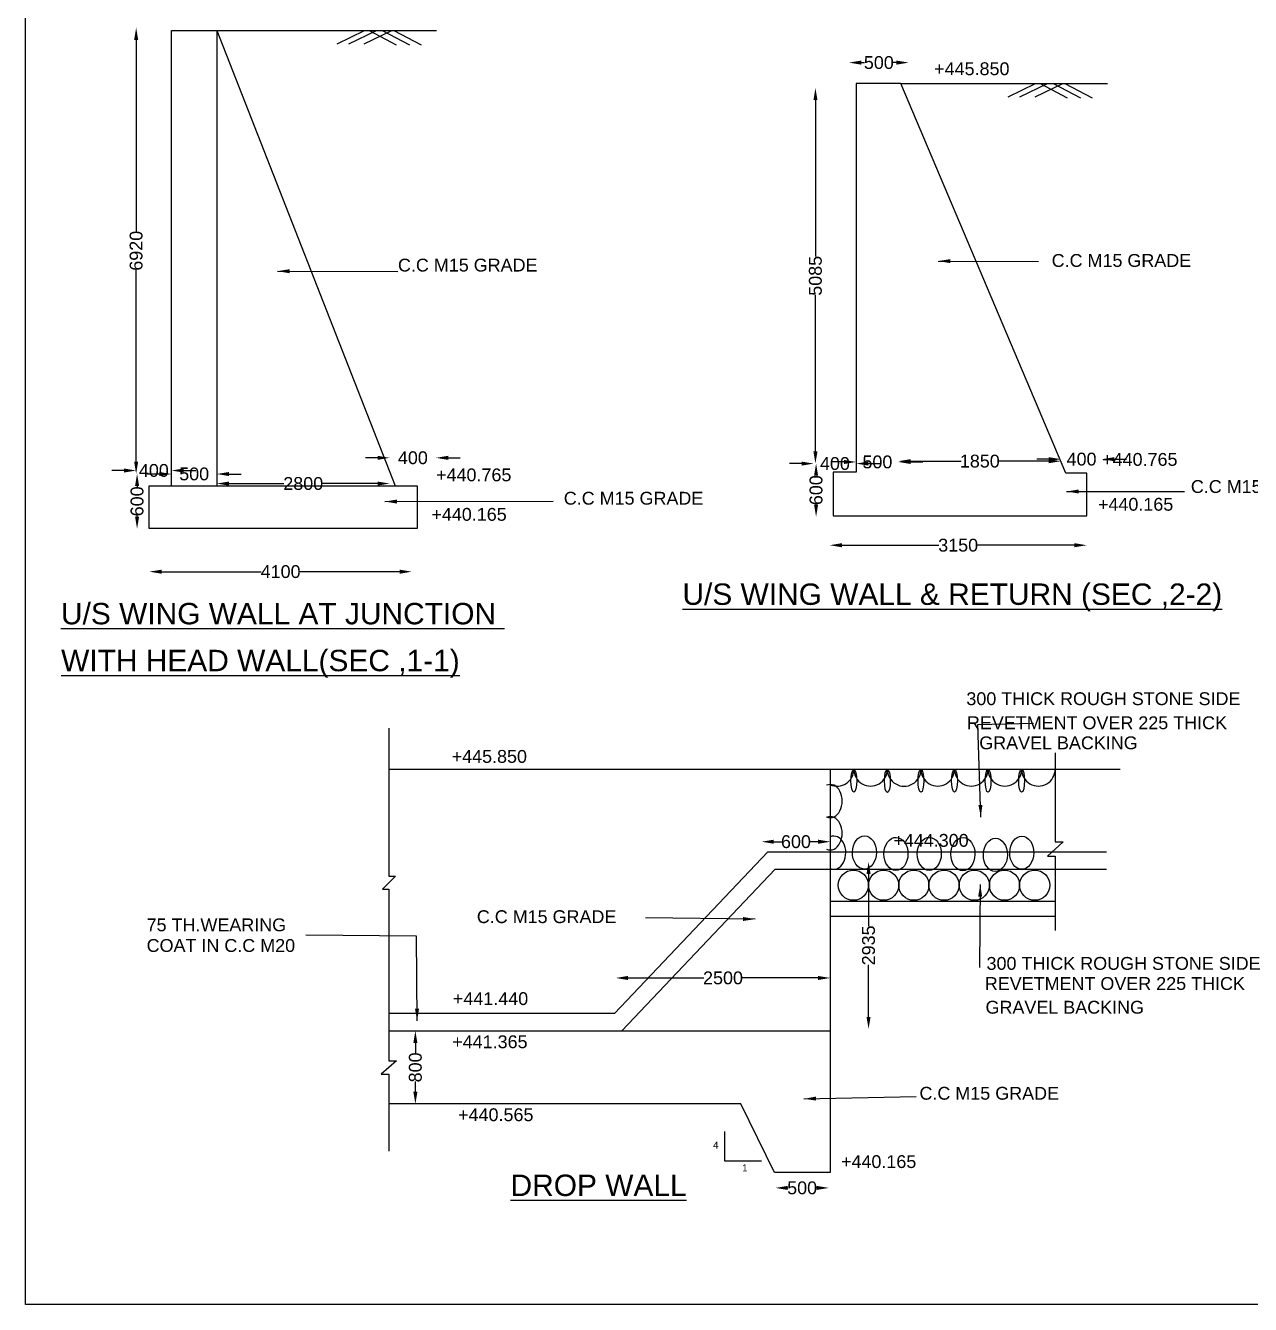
# Model space of a CAD drawing. Header units: millimetres. Extents: x 1717576 to 3438691, y 45591863 to 91207253.
# Drawn here: x 1717576 to 1726162, y 45591863 to 45600828 of the extents above; entities that cross this region are included whole.
import ezdxf

# ---------------------------------------------------------------- set-up
doc = ezdxf.new("R2010")
doc.units = ezdxf.units.MM
doc.header["$MEASUREMENT"] = 0
doc.layers.add('DIMENSION', color=7, linetype='Continuous')
doc.styles.get("Standard").update_dxf_attribs({"font": 'arial.ttf', "height": 90})
doc.dimstyles.get("Standard").update_dxf_attribs({"dimtxt": 100, "dimasz": 85, "dimexe": 0.18, "dimexo": 0.0625, "dimgap": 0.09, "dimtad": 0, "dimdec": 0, "dimzin": 0, "dimdsep": 46, "dimtxsty": 'Standard', "dimcen": 0.09, "dimse1": 1, "dimse2": 1, "dimadec": 0, "dimazin": 0, "dimtfac": 1, "dimtdec": 0, "dimtofl": 0, "dimtmove": 0, "dimatfit": 3, "dimfxl": 1, "dimtolj": 1, "dimtzin": 0, "dimarcsym": 0})

# ---------------------------------------------------------------- blocks, each defined once
blk = doc.blocks.new('*D55')
at = {"layer": 'Defpoints', "color": 0, "transparency": 16777216}
for p in [(1718353.8, 45600813.4), (1718346.7, 45597685.9), (1718351.2, 45597685.9)]:
    blk.add_point(p, dxfattribs=at)
at = {"layer": 'DIMENSION', "color": 0, "lineweight": -2, "transparency": 16777216}
for p, q in [((1718351.2, 45600728.4), (1718351.2, 45599384.2)), ((1718351.2, 45597770.9), (1718351.2, 45599115.1))]:
    blk.add_line(p, q, dxfattribs=at)
at = {"layer": 'DIMENSION', "color": 0, "transparency": 16777216}
for points in [[(1718337.1, 45600728.4), (1718365.4, 45600728.4), (1718351.2, 45600813.4)], [(1718337.1, 45597770.9), (1718365.4, 45597770.9), (1718351.2, 45597685.9)]]:
    blk.add_solid(points, dxfattribs=at)
at = {"layer": 'DIMENSION', "color": 0, "transparency": 16777216, "insert": (1718351.2, 45599249.7), "char_height": 90, "attachment_point": 5, "rotation": 90}
blk.add_mtext('\\A1;6920', dxfattribs=at)
blk = doc.blocks.new('*D56')
at = {"layer": 'Defpoints', "color": 0, "transparency": 16777216}
for p in [(1718351.2, 45597685.9), (1718355.5, 45597299.9), (1718357.7, 45597299.9)]:
    blk.add_point(p, dxfattribs=at)
at = {"layer": 'DIMENSION', "color": 0, "lineweight": -2, "transparency": 16777216}
for p, q in [((1718357.7, 45597600.9), (1718357.7, 45597592.5)), ((1718357.7, 45597384.9), (1718357.7, 45597393.3))]:
    blk.add_line(p, q, dxfattribs=at)
at = {"layer": 'DIMENSION', "color": 0, "transparency": 16777216}
for points in [[(1718343.5, 45597600.9), (1718371.8, 45597600.9), (1718357.7, 45597685.9)], [(1718343.5, 45597384.9), (1718371.8, 45597384.9), (1718357.7, 45597299.9)]]:
    blk.add_solid(points, dxfattribs=at)
at = {"layer": 'DIMENSION', "color": 0, "transparency": 16777216, "insert": (1718357.7, 45597492.9), "char_height": 90, "attachment_point": 5, "rotation": 90}
blk.add_mtext('\\A1;600', dxfattribs=at)
blk = doc.blocks.new('*D58')
at = {"layer": 'Defpoints', "color": 0, "transparency": 16777216}
for p in [(1718351.2, 45597685.9), (1718599.1, 45597709), (1718599.1, 45597685.9)]:
    blk.add_point(p, dxfattribs=at)
at = {"layer": 'DIMENSION', "color": 0, "lineweight": -2, "transparency": 16777216}
for p, q in [((1718266.2, 45597709), (1718181.2, 45597709)), ((1718684.1, 45597709), (1718769.1, 45597709))]:
    blk.add_line(p, q, dxfattribs=at)
at = {"layer": 'DIMENSION', "color": 0, "transparency": 16777216}
for points in [[(1718266.2, 45597723.1), (1718266.2, 45597694.8), (1718351.2, 45597709)], [(1718684.1, 45597723.1), (1718684.1, 45597694.8), (1718599.1, 45597709)]]:
    blk.add_solid(points, dxfattribs=at)
at = {"layer": 'DIMENSION', "color": 0, "transparency": 16777216, "insert": (1718475.2, 45597709), "char_height": 90, "attachment_point": 5}
blk.add_mtext('\\A1;400', dxfattribs=at)
blk = doc.blocks.new('*D59')
at = {"layer": 'Defpoints', "color": 0, "transparency": 16777216}
for p in [(1718599.1, 45597709), (1718916.5, 45597684.6), (1718916.5, 45597684.6)]:
    blk.add_point(p, dxfattribs=at)
at = {"layer": 'DIMENSION', "color": 0, "lineweight": -2, "transparency": 16777216}
for p, q in [((1718514.1, 45597684.6), (1718429.1, 45597684.6)), ((1719001.5, 45597684.6), (1719086.5, 45597684.6))]:
    blk.add_line(p, q, dxfattribs=at)
at = {"layer": 'DIMENSION', "color": 0, "transparency": 16777216}
for points in [[(1718514.1, 45597698.7), (1718514.1, 45597670.4), (1718599.1, 45597684.6)], [(1719001.5, 45597698.7), (1719001.5, 45597670.4), (1718916.5, 45597684.6)]]:
    blk.add_solid(points, dxfattribs=at)
at = {"layer": 'DIMENSION', "color": 0, "transparency": 16777216, "insert": (1718757.8, 45597684.6), "char_height": 90, "attachment_point": 5}
blk.add_mtext('\\A1;500', dxfattribs=at)
blk = doc.blocks.new('*D60')
at = {"layer": 'Defpoints', "color": 0, "transparency": 16777216}
for p in [(1718916.5, 45597702), (1720128.3, 45597699.3), (1720128.3, 45597617.6)]:
    blk.add_point(p, dxfattribs=at)
at = {"layer": 'DIMENSION', "color": 0, "lineweight": -2, "transparency": 16777216}
for p, q in [((1719001.5, 45597617.6), (1719387.3, 45597617.6)), ((1720043.3, 45597617.6), (1719657.5, 45597617.6))]:
    blk.add_line(p, q, dxfattribs=at)
at = {"layer": 'DIMENSION', "color": 0, "transparency": 16777216}
for points in [[(1719001.5, 45597631.7), (1719001.5, 45597603.4), (1718916.5, 45597617.6)], [(1720043.3, 45597631.7), (1720043.3, 45597603.4), (1720128.3, 45597617.6)]]:
    blk.add_solid(points, dxfattribs=at)
at = {"layer": 'DIMENSION', "color": 0, "transparency": 16777216, "insert": (1719522.4, 45597617.6), "char_height": 90, "attachment_point": 5}
blk.add_mtext('\\A1;2800', dxfattribs=at)
blk = doc.blocks.new('*D61')
at = {"layer": 'Defpoints', "color": 0, "transparency": 16777216}
for p in [(1720453.4, 45597798.1), (1720128.3, 45597699.3), (1720453.4, 45597633.5)]:
    blk.add_point(p, dxfattribs=at)
at = {"layer": 'DIMENSION', "color": 0, "lineweight": -2, "transparency": 16777216}
for p, q in [((1720043.3, 45597798.1), (1719958.3, 45597798.1)), ((1720538.4, 45597798.1), (1720623.4, 45597798.1))]:
    blk.add_line(p, q, dxfattribs=at)
at = {"layer": 'DIMENSION', "color": 0, "transparency": 16777216}
for points in [[(1720043.3, 45597812.2), (1720043.3, 45597783.9), (1720128.3, 45597798.1)], [(1720538.4, 45597812.2), (1720538.4, 45597783.9), (1720453.4, 45597798.1)]]:
    blk.add_solid(points, dxfattribs=at)
at = {"layer": 'DIMENSION', "color": 0, "transparency": 16777216, "insert": (1720290.8, 45597798.1), "char_height": 90, "attachment_point": 5}
blk.add_mtext('\\A1;400', dxfattribs=at)
blk = doc.blocks.new('*D57')
at = {"layer": 'Defpoints', "color": 0, "transparency": 16777216}
for p in [(1718444.3, 45596987.9), (1720283.2, 45596999.9), (1720283.2, 45596981.9)]:
    blk.add_point(p, dxfattribs=at)
at = {"layer": 'DIMENSION', "color": 0, "lineweight": -2, "transparency": 16777216}
for p, q in [((1718529.3, 45596999.9), (1719227.6, 45596999.9)), ((1720198.2, 45596999.9), (1719499.9, 45596999.9))]:
    blk.add_line(p, q, dxfattribs=at)
at = {"layer": 'DIMENSION', "color": 0, "transparency": 16777216}
for points in [[(1718529.3, 45597014), (1718529.3, 45596985.7), (1718444.3, 45596999.9)], [(1720198.2, 45597014), (1720198.2, 45596985.7), (1720283.2, 45596999.9)]]:
    blk.add_solid(points, dxfattribs=at)
at = {"layer": 'DIMENSION', "color": 0, "transparency": 16777216, "insert": (1719363.7, 45596999.9), "char_height": 90, "attachment_point": 5}
blk.add_mtext('\\A1;4100', dxfattribs=at)
blk = doc.blocks.new('*D62')
at = {"layer": 'Defpoints', "color": 0, "transparency": 16777216}
for p in [(1723212.6, 45597199.3), (1725013.2, 45597199.3), (1725013.2, 45597185.3)]:
    blk.add_point(p, dxfattribs=at)
at = {"layer": 'DIMENSION', "color": 0, "lineweight": -2, "transparency": 16777216}
for p, q in [((1723297.6, 45597185.3), (1723978.6, 45597185.3)), ((1724928.2, 45597185.3), (1724247.2, 45597185.3))]:
    blk.add_line(p, q, dxfattribs=at)
at = {"layer": 'DIMENSION', "color": 0, "transparency": 16777216}
for points in [[(1723297.6, 45597199.4), (1723297.6, 45597171.1), (1723212.6, 45597185.3)], [(1724928.2, 45597199.4), (1724928.2, 45597171.1), (1725013.2, 45597185.3)]]:
    blk.add_solid(points, dxfattribs=at)
at = {"layer": 'DIMENSION', "color": 0, "transparency": 16777216, "insert": (1724112.9, 45597185.3), "char_height": 90, "attachment_point": 5}
blk.add_mtext('\\A1;3150', dxfattribs=at)
blk = doc.blocks.new('*D67')
at = {"layer": 'Defpoints', "color": 0, "transparency": 16777216}
for p in [(1723695.8, 45597777.3), (1723695.8, 45597774.5), (1724833.3, 45597770)]:
    blk.add_point(p, dxfattribs=at)
at = {"layer": 'DIMENSION', "color": 0, "lineweight": -2, "transparency": 16777216}
for p, q in [((1723780.8, 45597774.5), (1724134.5, 45597774.5)), ((1724748.3, 45597774.5), (1724394.6, 45597774.5))]:
    blk.add_line(p, q, dxfattribs=at)
at = {"layer": 'DIMENSION', "color": 0, "transparency": 16777216}
for points in [[(1723780.8, 45597788.6), (1723780.8, 45597760.3), (1723695.8, 45597774.5)], [(1724748.3, 45597788.6), (1724748.3, 45597760.3), (1724833.3, 45597774.5)]]:
    blk.add_solid(points, dxfattribs=at)
at = {"layer": 'DIMENSION', "color": 0, "transparency": 16777216, "insert": (1724264.6, 45597774.5), "char_height": 90, "attachment_point": 5}
blk.add_mtext('\\A1;1850', dxfattribs=at)
blk = doc.blocks.new('*D68')
at = {"layer": 'Defpoints', "color": 0, "transparency": 16777216}
for p in [(1724833.3, 45597770), (1725122.4, 45597788.5), (1725122.4, 45597741.9)]:
    blk.add_point(p, dxfattribs=at)
at = {"layer": 'DIMENSION', "color": 0, "lineweight": -2, "transparency": 16777216}
for p, q in [((1724748.3, 45597788.5), (1724663.3, 45597788.5)), ((1725207.4, 45597788.5), (1725292.4, 45597788.5))]:
    blk.add_line(p, q, dxfattribs=at)
at = {"layer": 'DIMENSION', "color": 0, "transparency": 16777216}
for points in [[(1724748.3, 45597802.7), (1724748.3, 45597774.3), (1724833.3, 45597788.5)], [(1725207.4, 45597802.7), (1725207.4, 45597774.3), (1725122.4, 45597788.5)]]:
    blk.add_solid(points, dxfattribs=at)
at = {"layer": 'DIMENSION', "color": 0, "transparency": 16777216, "insert": (1724977.9, 45597788.5), "char_height": 90, "attachment_point": 5}
blk.add_mtext('\\A1;400', dxfattribs=at)
blk = doc.blocks.new('*D69')
at = {"layer": 'Defpoints', "color": 0, "transparency": 16777216}
for p in [(1723398, 45597777.3), (1723398, 45597768.9), (1723695.8, 45597777.3)]:
    blk.add_point(p, dxfattribs=at)
at = {"layer": 'DIMENSION', "color": 0, "lineweight": -2, "transparency": 16777216}
for p, q in [((1723313, 45597768.9), (1723228, 45597768.9)), ((1723780.8, 45597768.9), (1723865.8, 45597768.9))]:
    blk.add_line(p, q, dxfattribs=at)
at = {"layer": 'DIMENSION', "color": 0, "transparency": 16777216}
for points in [[(1723313, 45597783), (1723313, 45597754.7), (1723398, 45597768.9)], [(1723780.8, 45597783), (1723780.8, 45597754.7), (1723695.8, 45597768.9)]]:
    blk.add_solid(points, dxfattribs=at)
at = {"layer": 'DIMENSION', "color": 0, "transparency": 16777216, "insert": (1723546.9, 45597768.9), "char_height": 90, "attachment_point": 5}
blk.add_mtext('\\A1;500', dxfattribs=at)
blk = doc.blocks.new('*D63')
at = {"layer": 'Defpoints', "color": 0, "transparency": 16777216}
for p in [(1723100.3, 45597757.6), (1723100.3, 45597757.6), (1723398, 45597768.9)]:
    blk.add_point(p, dxfattribs=at)
at = {"layer": 'DIMENSION', "color": 0, "lineweight": -2, "transparency": 16777216}
for p, q in [((1723015.3, 45597757.6), (1722930.3, 45597757.6)), ((1723483, 45597757.6), (1723568, 45597757.6))]:
    blk.add_line(p, q, dxfattribs=at)
at = {"layer": 'DIMENSION', "color": 0, "transparency": 16777216}
for points in [[(1723015.3, 45597771.8), (1723015.3, 45597743.5), (1723100.3, 45597757.6)], [(1723483, 45597771.8), (1723483, 45597743.5), (1723398, 45597757.6)]]:
    blk.add_solid(points, dxfattribs=at)
at = {"layer": 'DIMENSION', "color": 0, "transparency": 16777216, "insert": (1723249.1, 45597757.6), "char_height": 90, "attachment_point": 5}
blk.add_mtext('\\A1;400', dxfattribs=at)
blk = doc.blocks.new('*D64')
at = {"layer": 'Defpoints', "color": 0, "transparency": 16777216}
for p in [(1723100.3, 45597757.6), (1723117.1, 45597384.5), (1723125.5, 45597384.5)]:
    blk.add_point(p, dxfattribs=at)
at = {"layer": 'DIMENSION', "color": 0, "lineweight": -2, "transparency": 16777216}
for p, q in [((1723117.1, 45597672.6), (1723117.1, 45597670.7)), ((1723117.1, 45597469.5), (1723117.1, 45597471.5))]:
    blk.add_line(p, q, dxfattribs=at)
at = {"layer": 'DIMENSION', "color": 0, "transparency": 16777216}
for points in [[(1723103, 45597672.6), (1723131.3, 45597672.6), (1723117.1, 45597757.6)], [(1723103, 45597469.5), (1723131.3, 45597469.5), (1723117.1, 45597384.5)]]:
    blk.add_solid(points, dxfattribs=at)
at = {"layer": 'DIMENSION', "color": 0, "transparency": 16777216, "insert": (1723117.1, 45597571.1), "char_height": 90, "attachment_point": 5, "rotation": 90}
blk.add_mtext('\\A1;600', dxfattribs=at)
blk = doc.blocks.new('*D65')
at = {"layer": 'Defpoints', "color": 0, "transparency": 16777216}
for p in [(1723112.5, 45600390.6), (1723128.3, 45600390.6), (1723117.1, 45597757.6)]:
    blk.add_point(p, dxfattribs=at)
at = {"layer": 'DIMENSION', "color": 0, "lineweight": -2, "transparency": 16777216}
for p, q in [((1723112.5, 45600305.6), (1723112.5, 45599208.9)), ((1723112.5, 45597842.6), (1723112.5, 45598939.3))]:
    blk.add_line(p, q, dxfattribs=at)
at = {"layer": 'DIMENSION', "color": 0, "transparency": 16777216}
for points in [[(1723098.4, 45600305.6), (1723126.7, 45600305.6), (1723112.5, 45600390.6)], [(1723098.4, 45597842.6), (1723126.7, 45597842.6), (1723112.5, 45597757.6)]]:
    blk.add_solid(points, dxfattribs=at)
at = {"layer": 'DIMENSION', "color": 0, "transparency": 16777216, "insert": (1723112.5, 45599074.1), "char_height": 90, "attachment_point": 5, "rotation": 90}
blk.add_mtext('\\A1;5085', dxfattribs=at)
blk = doc.blocks.new('*D66')
at = {"layer": 'Defpoints', "color": 0, "transparency": 16777216}
for p in [(1723348.3, 45600529.8), (1723765.6, 45600568.7), (1723765.6, 45600543.7)]:
    blk.add_point(p, dxfattribs=at)
at = {"layer": 'DIMENSION', "color": 0, "lineweight": -2, "transparency": 16777216}
for p, q in [((1723433.3, 45600568.7), (1723457.6, 45600568.7)), ((1723680.6, 45600568.7), (1723656.3, 45600568.7))]:
    blk.add_line(p, q, dxfattribs=at)
at = {"layer": 'DIMENSION', "color": 0, "transparency": 16777216}
for points in [[(1723433.3, 45600582.9), (1723433.3, 45600554.6), (1723348.3, 45600568.7)], [(1723680.6, 45600582.9), (1723680.6, 45600554.6), (1723765.6, 45600568.7)]]:
    blk.add_solid(points, dxfattribs=at)
at = {"layer": 'DIMENSION', "color": 0, "transparency": 16777216, "insert": (1723556.9, 45600568.7), "char_height": 90, "attachment_point": 5}
blk.add_mtext('\\A1;500', dxfattribs=at)
blk = doc.blocks.new('*D88')
at = {"layer": 'Defpoints', "color": 0, "transparency": 16777216}
for p in [(1720308.4, 45593780.9), (1720308.4, 45593268.3), (1720308.4, 45593268.3)]:
    blk.add_point(p, dxfattribs=at)
at = {"layer": 'DIMENSION', "color": 0, "lineweight": -2, "transparency": 16777216}
for p, q in [((1720308.4, 45593695.9), (1720308.4, 45593624)), ((1720308.4, 45593353.3), (1720308.4, 45593425.2))]:
    blk.add_line(p, q, dxfattribs=at)
at = {"layer": 'DIMENSION', "color": 0, "transparency": 16777216}
for points in [[(1720294.3, 45593695.9), (1720322.6, 45593695.9), (1720308.4, 45593780.9)], [(1720294.3, 45593353.3), (1720322.6, 45593353.3), (1720308.4, 45593268.3)]]:
    blk.add_solid(points, dxfattribs=at)
at = {"layer": 'DIMENSION', "color": 0, "transparency": 16777216, "insert": (1720308.4, 45593524.6), "char_height": 90, "attachment_point": 5, "rotation": 90}
blk.add_mtext('\\A1;800', dxfattribs=at)
blk = doc.blocks.new('*D89')
at = {"layer": 'Defpoints', "color": 0, "transparency": 16777216}
for p in [(1721713.2, 45594151.6), (1723216.2, 45594151.6), (1723216.2, 45594151.6)]:
    blk.add_point(p, dxfattribs=at)
at = {"layer": 'DIMENSION', "color": 0, "lineweight": -2, "transparency": 16777216}
for p, q in [((1721798.2, 45594151.6), (1722329.6, 45594151.6)), ((1723131.2, 45594151.6), (1722599.8, 45594151.6))]:
    blk.add_line(p, q, dxfattribs=at)
at = {"layer": 'DIMENSION', "color": 0, "transparency": 16777216}
for points in [[(1721798.2, 45594165.7), (1721798.2, 45594137.4), (1721713.2, 45594151.6)], [(1723131.2, 45594165.7), (1723131.2, 45594137.4), (1723216.2, 45594151.6)]]:
    blk.add_solid(points, dxfattribs=at)
at = {"layer": 'DIMENSION', "color": 0, "transparency": 16777216, "insert": (1722464.7, 45594151.6), "char_height": 90, "attachment_point": 5}
blk.add_mtext('\\A1;2500', dxfattribs=at)
blk = doc.blocks.new('*D86')
at = {"layer": 'Defpoints', "color": 0, "transparency": 16777216}
for p in [(1722832.2, 45592745.7), (1723206.3, 45592746.8), (1723206.3, 45592679.6)]:
    blk.add_point(p, dxfattribs=at)
at = {"layer": 'DIMENSION', "color": 0, "lineweight": -2, "transparency": 16777216}
for p, q in [((1722917.2, 45592679.6), (1722919.9, 45592679.6)), ((1723121.3, 45592679.6), (1723118.7, 45592679.6))]:
    blk.add_line(p, q, dxfattribs=at)
at = {"layer": 'DIMENSION', "color": 0, "transparency": 16777216}
for points in [[(1722917.2, 45592693.8), (1722917.2, 45592665.4), (1722832.2, 45592679.6)], [(1723121.3, 45592693.8), (1723121.3, 45592665.4), (1723206.3, 45592679.6)]]:
    blk.add_solid(points, dxfattribs=at)
at = {"layer": 'DIMENSION', "color": 0, "transparency": 16777216, "insert": (1723019.3, 45592679.6), "char_height": 90, "attachment_point": 5}
blk.add_mtext('\\A1;500', dxfattribs=at)
blk = doc.blocks.new('*D87')
at = {"layer": 'Defpoints', "color": 0, "transparency": 16777216}
for p in [(1723469.8, 45594966.1), (1723485, 45594966.1), (1723482.9, 45593793.9)]:
    blk.add_point(p, dxfattribs=at)
at = {"layer": 'DIMENSION', "color": 0, "lineweight": -2, "transparency": 16777216}
for p, q in [((1723485, 45594881.1), (1723485, 45594515.5)), ((1723485, 45593878.9), (1723485, 45594244.4))]:
    blk.add_line(p, q, dxfattribs=at)
at = {"layer": 'DIMENSION', "color": 0, "transparency": 16777216}
for points in [[(1723470.8, 45594881.1), (1723499.2, 45594881.1), (1723485, 45594966.1)], [(1723470.8, 45593878.9), (1723499.2, 45593878.9), (1723485, 45593793.9)]]:
    blk.add_solid(points, dxfattribs=at)
at = {"layer": 'DIMENSION', "color": 0, "transparency": 16777216, "insert": (1723485, 45594380), "char_height": 90, "attachment_point": 5, "rotation": 90}
blk.add_mtext('\\A1;2935', dxfattribs=at)
blk = doc.blocks.new('*D90')
at = {"layer": 'Defpoints', "color": 0, "transparency": 16777216}
for p in [(1722735.9, 45595109.5), (1722735.9, 45595106.7), (1723216.2, 45595109.5)]:
    blk.add_point(p, dxfattribs=at)
at = {"layer": 'DIMENSION', "color": 0, "lineweight": -2, "transparency": 16777216}
for p, q in [((1722820.9, 45595106.7), (1722876.4, 45595106.7)), ((1723131.2, 45595106.7), (1723075.6, 45595106.7))]:
    blk.add_line(p, q, dxfattribs=at)
at = {"layer": 'DIMENSION', "color": 0, "transparency": 16777216}
for points in [[(1722820.9, 45595120.8), (1722820.9, 45595092.5), (1722735.9, 45595106.7)], [(1723131.2, 45595120.8), (1723131.2, 45595092.5), (1723216.2, 45595106.7)]]:
    blk.add_solid(points, dxfattribs=at)
at = {"layer": 'DIMENSION', "color": 0, "transparency": 16777216, "insert": (1722976, 45595106.7), "char_height": 90, "attachment_point": 5}
blk.add_mtext('\\A1;600', dxfattribs=at)

msp = doc.modelspace()

# ---------------------------------------------------------------- linework, layer by layer
at = {"layer": 'DIMENSION'}
msp.add_lwpolyline([(1739948, 45591862.8), (1717576.1, 45591862.8), (1717576.1, 45607187.9), (1739948, 45607187.9)], close=True, dxfattribs=at)
at = {"layer": 'DIMENSION', "color": 0}
for points in [[(1718599.1, 45597601.4), (1718599.1, 45600794.2), (1720456.5, 45600794.2)], [(1718916.5, 45600794.2), (1720166.6, 45597601.4)], [(1718916.5, 45600794.2), (1718916.5, 45597601.4)], [(1719760, 45600700), (1719952.7, 45600794.2)], [(1719842.1, 45600700), (1720034.8, 45600794.2)], [(1719950, 45600700), (1720142.6, 45600794.2)], [(1719983.7, 45600794.2), (1720174.3, 45600692.8)], [(1720075.7, 45600794.2), (1720266.3, 45600692.8)], [(1720157.7, 45600794.2), (1720348.3, 45600692.8)], [(1723235.8, 45597697.8), (1723235.8, 45597391.2), (1725014, 45597391.2), (1725014, 45597690.9), (1724866.9, 45597690.9), (1723710, 45600422.9), (1725159.8, 45600422.9)], [(1723710, 45600422.9), (1723398, 45600422.9), (1723398, 45597698.5), (1723235.8, 45597697.8)], [(1724463.3, 45600328.8), (1724656, 45600422.9)], [(1724545.4, 45600328.8), (1724738.1, 45600422.9)], [(1724653.3, 45600328.8), (1724845.9, 45600422.9)], [(1724687, 45600422.9), (1724877.6, 45600321.5)], [(1724779.1, 45600422.9), (1724969.6, 45600321.5)], [(1724861, 45600422.9), (1725051.6, 45600321.5)], [(1720123.2, 45595903.5), (1720123.2, 45594865.5), (1720169.4, 45594865.5), (1720077.7, 45594773.9), (1720123.2, 45594773.9), (1720123.2, 45593570.1), (1720175.5, 45593570.1), (1720069.6, 45593477.4), (1720123.2, 45593477.4), (1720123.2, 45592936.8)], [(1724793.2, 45595729), (1724793.2, 45595105.9), (1724848.1, 45595105.9), (1724739.9, 45595004.4), (1724793.2, 45595004.4), (1724793.2, 45594484.8)], [(1720123.2, 45595615), (1725247.6, 45595615)], [(1723216.2, 45595615), (1723216.2, 45592787.6), (1722826.2, 45592787.6), (1722588.8, 45593268.3), (1720123.2, 45593268.3)], [(1721704.3, 45593902.9), (1722779, 45595036.3), (1725151.7, 45595036.3)], [(1721755.4, 45593780.9), (1722831, 45594915.3), (1725151.7, 45594915.3)], [(1724793.2, 45594687.7), (1723216.2, 45594687.7)], [(1724793.2, 45594582), (1723216.2, 45594582)], [(1721704.3, 45593902.9), (1720123.2, 45593902.9)], [(1720123.2, 45593780.9), (1723216.2, 45593780.9)], [(1722475.8, 45593075), (1722475.8, 45592869.4), (1722735.6, 45592869.4)]]:
    msp.add_lwpolyline(points, dxfattribs=at)
msp.add_lwpolyline([(1718443.5, 45597601.4), (1720321.5, 45597601.4), (1720321.5, 45597303), (1718443.5, 45597303)], close=True, dxfattribs=at)
for centre in [(1723378.7, 45594801.8), (1723590.5, 45594801.8), (1723802.4, 45594801.8), (1724014.2, 45594801.8), (1724226.1, 45594801.8), (1724438, 45594801.8), (1724649.8, 45594801.8)]:
    msp.add_circle(centre, 105.9, dxfattribs=at)
for centre, start in [((1723263.8, 45595614.1), 246.10947), ((1723499.1, 45595614.1), 179.57057), ((1723734.4, 45595613.1), 179.57057), ((1723969.7, 45595614.1), 179.57057), ((1724205, 45595614.1), 179.57057), ((1724440.2, 45595614.1), 179.57057), ((1724675.5, 45595614.1), 179.57057)]:
    msp.add_arc(centre, 117.6, start, 0.42943, dxfattribs=at)
for centre, major_axis, ratio in [((1723381.5, 45595533.7), (0, 80.4), 0.253988), ((1723616.7, 45595532.7), (0, 80.4), 0.253988), ((1723852, 45595533.7), (0, 80.4), 0.253988), ((1724087.3, 45595533.7), (0, 80.4), 0.253988), ((1724322.6, 45595533.7), (0, 80.4), 0.253988), ((1724557.9, 45595533.7), (0, 80.4), 0.253988), ((1723456, 45595031.6), (-1.1, -116.3), 0.723635), ((1723677, 45595021.1), (-1.1, -116.3), 0.723635), ((1723910.6, 45595021.1), (-1.1, -116.3), 0.723635), ((1724146.3, 45595019), (-1.1, -116.3), 0.723635), ((1724373.6, 45595014.8), (-1.1, -116.3), 0.723635), ((1724558.8, 45595029.5), (-1.1, -116.3), 0.723635)]:
    msp.add_ellipse(centre, major_axis=major_axis, ratio=ratio, dxfattribs=at)
for centre in [(1723216.2, 45595391.5), (1723216.2, 45595165.5), (1723241.3, 45595029.5)]:
    msp.add_ellipse(centre, major_axis=(-1.1, -116.3), ratio=0.723635, start_param=5.992471, end_param=9.74049, dxfattribs=at)

# ---------------------------------------------------------------- texts
for s, height, p in [('+445.850', 90, (1723945, 45600480.8)), ('C.C M15 GRADE', 90, (1720186.4, 45599104.2)), ('C.C M15 GRADE', 90, (1724768.4, 45599136.6)), ('+440.765', 90, (1725122.4, 45597741.9)), ('+440.765', 90, (1720453.4, 45597633.5)), ('C.C M15 GRADE', 90, (1725744, 45597551.7)), ('C.C M15 GRADE', 90, (1721348.7, 45597469.7)), ('+440.165', 90, (1725093, 45597427.3)), ('+440.165', 90, (1720420.5, 45597356.7)), ('%%UU/S WING WALL & RETURN (SEC ,2-2)', 150, (1722180.3, 45596767.1)), ('%%UU/S WING WALL AT JUNCTION ', 150, (1717824.2, 45596630.7)), ('%%UWITH HEAD WALL(SEC ,1-1)', 150, (1717825.1, 45596302)), ('300 THICK ROUGH STONE SIDE', 90, (1724170.5, 45596064.3)), ('REVETMENT OVER 225 THICK', 90, (1724174.4, 45595895.6)), ('GRAVEL BACKING', 90, (1724260.7, 45595754.9)), ('+445.850', 90, (1720562.7, 45595659.7)), ('+444.300', 90, (1723658.7, 45595071.2)), ('C.C M15 GRADE', 90, (1720739.2, 45594536.2)), ('75 TH.WEARING', 90, (1718424.6, 45594478.8)), ('COAT IN C.C M20', 90, (1718424.6, 45594334.2)), ('300 THICK ROUGH STONE SIDE', 90, (1724312, 45594208.6)), ('REVETMENT OVER 225 THICK', 90, (1724299.7, 45594067.6)), ('+441.440', 90, (1720571.3, 45593961.8)), ('GRAVEL BACKING', 90, (1724304.9, 45593901.2)), ('+441.365', 90, (1720566.8, 45593659.2)), ('C.C M15 GRADE', 90, (1723841.9, 45593298.1)), ('+440.565', 90, (1720607.9, 45593147.7)), ('4', 50, (1722394.7, 45592954.6)), ('+440.165', 90, (1723291.7, 45592819.1)), ('1', 50, (1722598.4, 45592794.7)), ('%%UDROP WALL', 150, (1720975.7, 45592622.9))]:
    msp.add_text(s, height=height, dxfattribs=at).set_placement(p)

# ---------------------------------------------------------------- dimensions: what is measured, and where the dimension line sits
for base, p1, p2, text, picture, middle in [((1718351.2, 45597685.9), (1718353.8, 45600813.4), (1718346.7, 45597685.9), '6920', '*D55', (1718351.2, 45599249.7)), ((1723112.5, 45600390.6), (1723117.1, 45597757.6), (1723128.3, 45600390.6), '5085', '*D65', (1723112.5, 45599074.1)), ((1723117.1, 45597384.5), (1723100.3, 45597757.6), (1723125.5, 45597384.5), '600', '*D64', (1723117.1, 45597571.1)), ((1718357.7, 45597299.9), (1718351.2, 45597685.9), (1718355.5, 45597299.9), '600', '*D56', (1718357.7, 45597492.9)), ((1723485, 45594966.1), (1723482.9, 45593793.9), (1723469.8, 45594966.1), '2935', '*D87', (1723485, 45594380)), ((1720308.4, 45593268.3), (1720308.4, 45593780.9), (1720308.4, 45593268.3), '800', '*D88', (1720308.4, 45593524.6))]:
    dim = msp.add_linear_dim(base=base, p1=p1, p2=p2, angle=90, text=text, dimstyle='Standard', override={"dimtxt": 90}, dxfattribs=at)
    dim.commit()
    dim.dimension.update_dxf_attribs({"geometry": picture, "text_midpoint": middle})
for base, p1, p2, text, picture, middle in [((1723765.6, 45600568.7), (1723348.3, 45600529.8), (1723765.6, 45600543.7), '500', '*D66', (1723556.9, 45600568.7)), ((1720453.4, 45597798.1), (1720128.3, 45597699.3), (1720453.4, 45597633.5), '400', '*D61', (1720290.8, 45597798.1)), ((1725122.4, 45597788.5), (1724833.3, 45597770), (1725122.4, 45597741.9), '400', '*D68', (1724977.9, 45597788.5)), ((1718599.1, 45597709), (1718351.2, 45597685.9), (1718599.1, 45597685.9), '400', '*D58', (1718475.2, 45597709)), ((1723100.3, 45597757.6), (1723398, 45597768.9), (1723100.3, 45597757.6), '400', '*D63', (1723249.1, 45597757.6)), ((1723398, 45597768.9), (1723695.8, 45597777.3), (1723398, 45597777.3), '500', '*D69', (1723546.9, 45597768.9)), ((1723695.8, 45597774.5), (1724833.3, 45597770), (1723695.8, 45597777.3), '1850', '*D67', (1724264.6, 45597774.5)), ((1718916.5, 45597684.6), (1718599.1, 45597709), (1718916.5, 45597684.6), '500', '*D59', (1718757.8, 45597684.6)), ((1720128.3, 45597617.6), (1718916.5, 45597702), (1720128.3, 45597699.3), '2800', '*D60', (1719522.4, 45597617.6)), ((1725013.2, 45597185.3), (1723212.6, 45597199.3), (1725013.2, 45597199.3), '3150', '*D62', (1724112.9, 45597185.3)), ((1720283.2, 45596999.9), (1718444.3, 45596987.9), (1720283.2, 45596981.9), '4100', '*D57', (1719363.7, 45596999.9)), ((1722735.9, 45595106.7), (1723216.2, 45595109.5), (1722735.9, 45595109.5), '600', '*D90', (1722976, 45595106.7)), ((1723216.2, 45594151.6), (1721713.2, 45594151.6), (1723216.2, 45594151.6), '2500', '*D89', (1722464.7, 45594151.6)), ((1723206.3, 45592679.6), (1722832.2, 45592745.7), (1723206.3, 45592746.8), '500', '*D86', (1723019.3, 45592679.6))]:
    dim = msp.add_linear_dim(base=base, p1=p1, p2=p2, text=text, dimstyle='Standard', override={"dimtxt": 90}, dxfattribs=at)
    dim.commit()
    dim.dimension.update_dxf_attribs({"geometry": picture, "text_midpoint": middle})

# ---------------------------------------------------------------- leaders
for points in [[(1723973.4, 45599177.5), (1724677.2, 45599174.5)], [(1719341.2, 45599106.5), (1720186.4, 45599104.2)], [(1724872.5, 45597561.9), (1725699.7, 45597561.9)], [(1720095.1, 45597491.3), (1721273.5, 45597494.4)], [(1724271.9, 45595278.8), (1724250.3, 45595927.8), (1724642.2, 45595938.6)], [(1724267.9, 45594806.7), (1724263.5, 45594224.8)], [(1722690.3, 45594564), (1721921, 45594573.7)], [(1720320.5, 45593850.3), (1720316.5, 45594444.5), (1719540.7, 45594450.6)], [(1723032.1, 45593304.1), (1723819.7, 45593320.9)]]:
    msp.add_leader(points, dimstyle='Standard', override={"dimtxt": 90}, dxfattribs=at)

doc.saveas('drawing.dxf')
